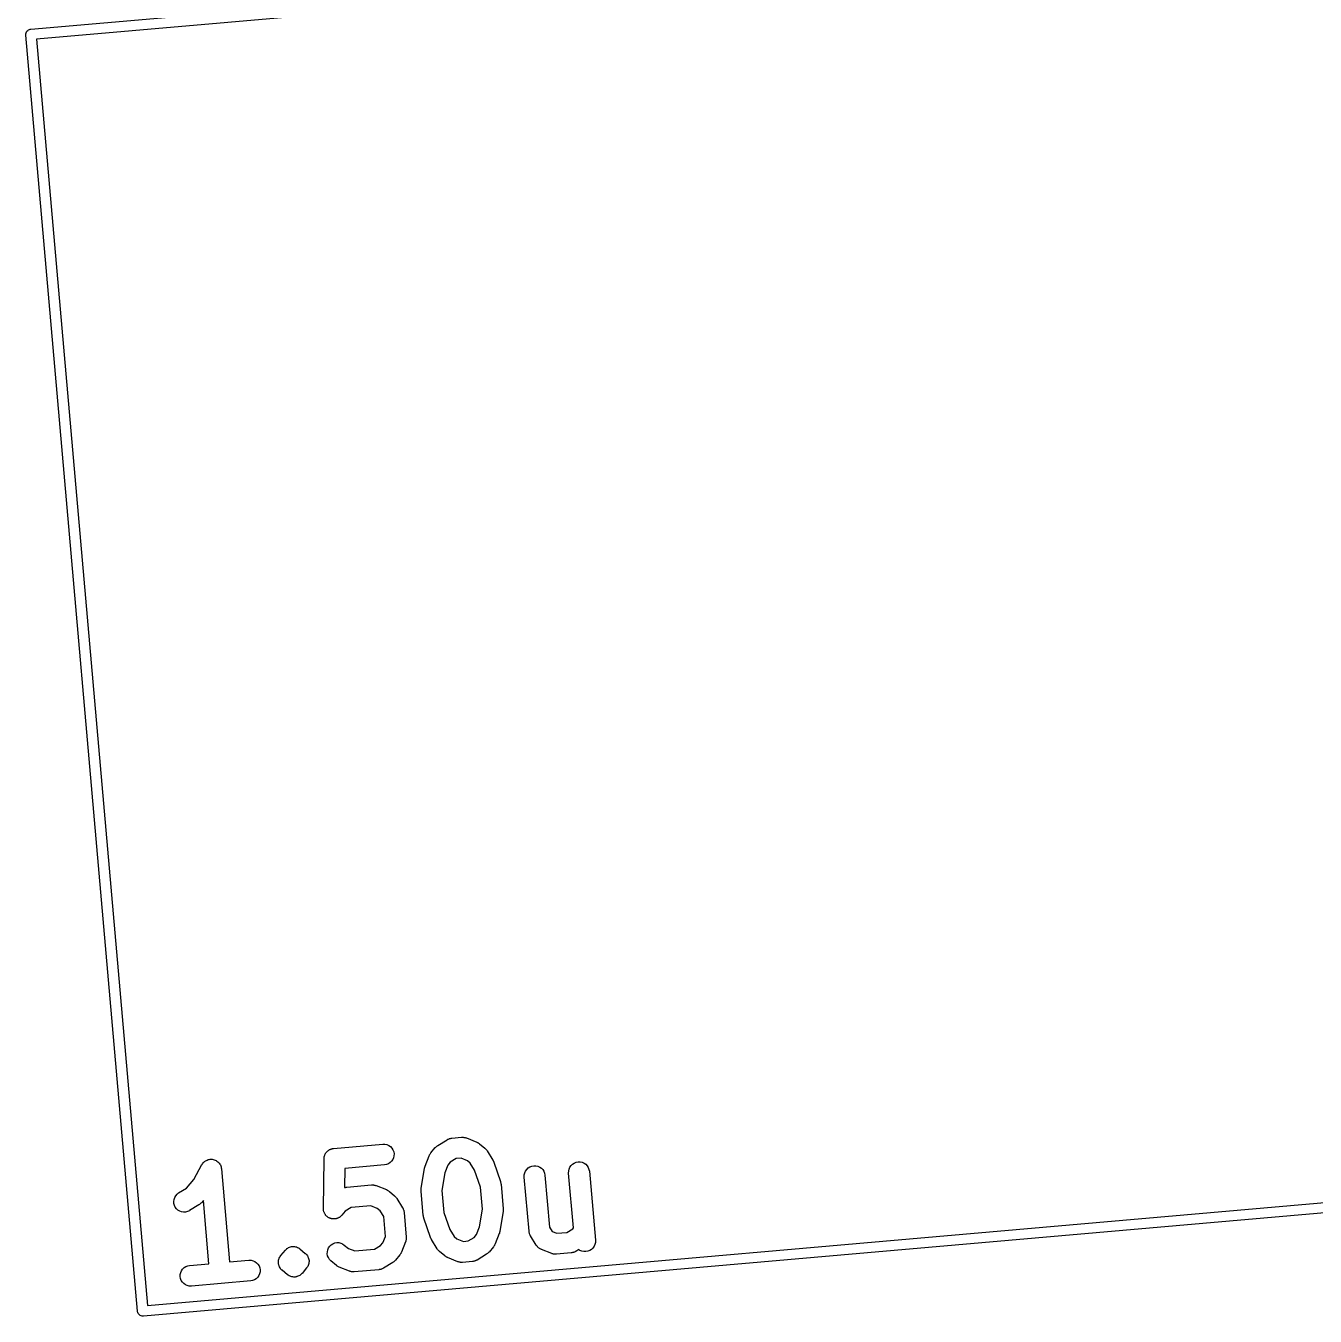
# Model space of a CAD drawing. Extents: x 72 to 342, y -189 to -99.
# Drawn here: x 304.32 to 323.23, y -180.76 to -161.84 of the extents above; entities that cross this region are included whole.
import ezdxf

# ---------------------------------------------------------------- set-up
doc = ezdxf.new("R2010")
doc.units = 0
doc.header["$MEASUREMENT"] = 0
doc.layers.add('BLACK', color=7, linetype='CONTINUOUS')

msp = doc.modelspace()

# ---------------------------------------------------------------- linework, layer by layer
at = {"layer": 'BLACK', "linetype": 'CONTINUOUS'}
for p, q in [((304.395, -161.888), (332.601, -159.42)), ((332.542, -159.578), (304.481, -162.033)), ((304.322, -161.956), (304.325, -161.941)), ((304.322, -161.971), (304.322, -161.956)), ((304.322, -161.974), (304.322, -161.971)), ((305.96, -180.691), (304.322, -161.974)), ((304.325, -161.941), (304.331, -161.927)), ((304.331, -161.927), (304.339, -161.915)), ((304.339, -161.915), (304.35, -161.904)), ((304.35, -161.904), (304.363, -161.896)), ((304.363, -161.896), (304.377, -161.89)), ((304.377, -161.89), (304.388, -161.888)), ((304.388, -161.888), (304.388, -161.888)), ((304.388, -161.888), (304.391, -161.888)), ((304.391, -161.888), (304.395, -161.888)), ((304.481, -162.033), (306.105, -180.606)), ((334.252, -178.296), (306.047, -180.764)), ((306.105, -180.606), (334.167, -178.151)), ((308.833, -178.306), (309.556, -178.242)), ((309.556, -178.242), (309.558, -178.242)), ((309.558, -178.242), (309.588, -178.243)), ((309.588, -178.243), (309.617, -178.249)), ((309.617, -178.249), (309.644, -178.261)), ((309.644, -178.261), (309.668, -178.278)), ((309.668, -178.278), (309.689, -178.3)), ((310.26, -178.371), (310.326, -178.293)), ((310.326, -178.293), (310.328, -178.291)), ((310.328, -178.291), (310.334, -178.285)), ((310.334, -178.285), (310.339, -178.279)), ((310.339, -178.279), (310.344, -178.275)), ((310.344, -178.275), (310.349, -178.27)), ((310.349, -178.27), (310.356, -178.266)), ((310.356, -178.266), (310.363, -178.261)), ((310.363, -178.261), (310.501, -178.176)), ((310.501, -178.176), (310.503, -178.175)), ((310.503, -178.175), (310.507, -178.173)), ((310.507, -178.173), (310.511, -178.17)), ((310.511, -178.17), (310.521, -178.166)), ((310.521, -178.166), (310.53, -178.162)), ((310.53, -178.162), (310.534, -178.161)), ((310.534, -178.161), (310.539, -178.159)), ((310.539, -178.159), (310.549, -178.157)), ((310.549, -178.157), (310.559, -178.155)), ((310.559, -178.155), (310.563, -178.155)), ((310.563, -178.155), (310.568, -178.154)), ((310.568, -178.154), (310.712, -178.141)), ((310.712, -178.141), (310.715, -178.141)), ((310.715, -178.141), (310.719, -178.141)), ((310.719, -178.141), (310.724, -178.141)), ((310.724, -178.141), (310.734, -178.141)), ((310.734, -178.141), (310.744, -178.142)), ((310.744, -178.142), (310.749, -178.143)), ((310.749, -178.143), (310.753, -178.143)), ((310.753, -178.143), (310.763, -178.146)), ((310.763, -178.146), (310.773, -178.148)), ((310.773, -178.148), (310.777, -178.15)), ((310.777, -178.15), (310.782, -178.151)), ((310.782, -178.151), (310.933, -178.211)), ((310.933, -178.211), (310.935, -178.212)), ((310.935, -178.212), (310.942, -178.216)), ((310.942, -178.216), (310.95, -178.219)), ((310.95, -178.219), (310.955, -178.223)), ((310.955, -178.223), (310.961, -178.226)), ((310.961, -178.226), (310.968, -178.231)), ((310.968, -178.231), (310.975, -178.236)), ((310.975, -178.236), (311.053, -178.302)), ((306.957, -178.488), (306.969, -178.48)), ((306.969, -178.48), (306.97, -178.48)), ((306.97, -178.48), (306.983, -178.474)), ((306.97, -178.48), (306.97, -178.48)), ((306.983, -178.474), (306.997, -178.469)), ((306.997, -178.469), (307.012, -178.466)), ((306.997, -178.469), (306.997, -178.469)), ((306.997, -178.469), (306.997, -178.469)), ((307.012, -178.466), (307.026, -178.464)), ((307.026, -178.464), (307.027, -178.464)), ((307.027, -178.464), (307.027, -178.464)), ((307.027, -178.464), (307.041, -178.464)), ((307.041, -178.464), (307.056, -178.464)), ((307.056, -178.464), (307.056, -178.464)), ((307.056, -178.464), (307.056, -178.464)), ((307.056, -178.464), (307.071, -178.467)), ((307.071, -178.467), (307.085, -178.47)), ((307.085, -178.47), (307.085, -178.47)), ((307.085, -178.47), (307.085, -178.47)), ((307.085, -178.47), (307.099, -178.476)), ((307.099, -178.476), (307.113, -178.482)), ((307.113, -178.482), (307.113, -178.482)), ((307.113, -178.482), (307.113, -178.482)), ((307.113, -178.482), (307.125, -178.49)), ((308.685, -179.185), (308.694, -178.456)), ((308.694, -178.453), (308.695, -178.447)), ((308.694, -178.456), (308.694, -178.453)), ((308.695, -178.44), (308.696, -178.432)), ((308.695, -178.447), (308.695, -178.44)), ((308.696, -178.432), (308.697, -178.424)), ((308.697, -178.424), (308.7, -178.417)), ((308.7, -178.417), (308.701, -178.411)), ((308.701, -178.411), (308.704, -178.403)), ((308.704, -178.403), (308.707, -178.396)), ((308.707, -178.396), (308.71, -178.39)), ((308.71, -178.39), (308.713, -178.384)), ((308.713, -178.384), (308.717, -178.377)), ((308.717, -178.377), (308.721, -178.37)), ((308.721, -178.37), (308.726, -178.365)), ((308.726, -178.365), (308.73, -178.359)), ((308.73, -178.359), (308.735, -178.353)), ((308.735, -178.353), (308.741, -178.347)), ((308.741, -178.347), (308.746, -178.343)), ((308.746, -178.343), (308.751, -178.338)), ((308.751, -178.338), (308.758, -178.334)), ((308.758, -178.334), (308.764, -178.329)), ((308.764, -178.329), (308.77, -178.326)), ((308.77, -178.326), (308.776, -178.322)), ((308.776, -178.322), (308.783, -178.319)), ((308.783, -178.319), (308.791, -178.315)), ((308.791, -178.315), (308.797, -178.314)), ((308.797, -178.314), (308.804, -178.311)), ((308.804, -178.311), (308.812, -178.31)), ((308.812, -178.31), (308.819, -178.307)), ((308.819, -178.307), (308.826, -178.307)), ((308.826, -178.307), (308.833, -178.306)), ((309.702, -178.468), (309.685, -178.493)), ((309.689, -178.3), (309.705, -178.325)), ((309.714, -178.441), (309.702, -178.468)), ((309.705, -178.325), (309.716, -178.353)), ((309.72, -178.412), (309.714, -178.441)), ((309.716, -178.353), (309.721, -178.382)), ((309.721, -178.382), (309.72, -178.412)), ((310.176, -178.564), (310.235, -178.413)), ((310.235, -178.413), (310.236, -178.411)), ((310.236, -178.411), (310.24, -178.404)), ((310.24, -178.404), (310.243, -178.396)), ((310.243, -178.396), (310.247, -178.391)), ((310.247, -178.391), (310.25, -178.385)), ((310.25, -178.385), (310.255, -178.378)), ((310.255, -178.378), (310.26, -178.371)), ((310.63, -178.454), (310.544, -178.507)), ((310.703, -178.448), (310.63, -178.454)), ((310.798, -178.485), (310.703, -178.448)), ((310.838, -178.519), (310.798, -178.485)), ((311.053, -178.302), (311.055, -178.303)), ((311.055, -178.303), (311.061, -178.309)), ((311.061, -178.309), (311.067, -178.315)), ((311.067, -178.315), (311.071, -178.32)), ((311.071, -178.32), (311.075, -178.325)), ((311.075, -178.325), (311.08, -178.332)), ((311.08, -178.332), (311.085, -178.339)), ((311.085, -178.339), (311.17, -178.477)), ((311.17, -178.477), (311.171, -178.479)), ((311.171, -178.479), (311.171, -178.48)), ((311.171, -178.48), (311.172, -178.48)), ((311.172, -178.48), (311.178, -178.493)), ((306.787, -178.759), (306.905, -178.542)), ((306.905, -178.542), (306.906, -178.541)), ((306.906, -178.541), (306.914, -178.529)), ((306.906, -178.541), (306.906, -178.541)), ((306.906, -178.541), (306.906, -178.541)), ((306.906, -178.541), (306.906, -178.541)), ((306.914, -178.529), (306.923, -178.516)), ((306.923, -178.516), (306.934, -178.506)), ((306.923, -178.516), (306.923, -178.516)), ((306.923, -178.516), (306.923, -178.516)), ((306.934, -178.506), (306.944, -178.496)), ((306.944, -178.496), (306.945, -178.496)), ((306.945, -178.496), (306.957, -178.488)), ((306.945, -178.496), (306.945, -178.496)), ((307.125, -178.49), (307.137, -178.499)), ((307.137, -178.499), (307.137, -178.499)), ((307.137, -178.499), (307.137, -178.499)), ((307.137, -178.499), (307.147, -178.51)), ((307.147, -178.51), (307.158, -178.52)), ((307.158, -178.52), (307.158, -178.521)), ((307.158, -178.521), (307.158, -178.521)), ((307.158, -178.521), (307.166, -178.533)), ((307.166, -178.533), (307.174, -178.545)), ((307.174, -178.545), (307.174, -178.546)), ((307.174, -178.546), (307.174, -178.546)), ((307.174, -178.546), (307.179, -178.559)), ((307.179, -178.559), (307.185, -178.573)), ((307.185, -178.573), (307.185, -178.573)), ((307.185, -178.573), (307.185, -178.573)), ((307.185, -178.573), (307.188, -178.588)), ((307.188, -178.588), (307.19, -178.602)), ((307.19, -178.602), (307.31, -179.969)), ((308.997, -178.597), (308.993, -178.879)), ((309.582, -178.546), (308.997, -178.597)), ((309.612, -178.54), (309.582, -178.546)), ((309.639, -178.529), (309.612, -178.54)), ((309.664, -178.513), (309.639, -178.529)), ((309.685, -178.493), (309.664, -178.513)), ((310.12, -178.892), (310.167, -178.596)), ((310.167, -178.593), (310.171, -178.579)), ((310.167, -178.594), (310.167, -178.593)), ((310.167, -178.593), (310.167, -178.593)), ((310.167, -178.596), (310.167, -178.594)), ((310.171, -178.579), (310.175, -178.565)), ((310.175, -178.565), (310.176, -178.564)), ((310.175, -178.565), (310.175, -178.565)), ((310.465, -178.661), (310.424, -178.921)), ((310.51, -178.548), (310.465, -178.661)), ((310.544, -178.507), (310.51, -178.548)), ((310.902, -178.622), (310.838, -178.519)), ((310.988, -178.872), (310.902, -178.622)), ((311.178, -178.493), (311.184, -178.506)), ((311.184, -178.506), (311.184, -178.506)), ((311.184, -178.506), (311.184, -178.507)), ((311.184, -178.507), (311.282, -178.79)), ((311.631, -178.692), (311.637, -178.663)), ((311.637, -178.663), (311.649, -178.636)), ((311.649, -178.636), (311.666, -178.611)), ((311.666, -178.611), (311.688, -178.591)), ((311.688, -178.591), (311.713, -178.575)), ((311.713, -178.575), (311.741, -178.564)), ((311.741, -178.564), (311.77, -178.559)), ((311.77, -178.559), (311.8, -178.559)), ((311.8, -178.559), (311.829, -178.565)), ((311.829, -178.565), (311.856, -178.577)), ((311.856, -178.577), (311.881, -178.594)), ((311.881, -178.594), (311.901, -178.615)), ((311.901, -178.615), (311.917, -178.64)), ((311.917, -178.64), (311.928, -178.668)), ((311.928, -178.668), (311.934, -178.697)), ((312.281, -178.665), (312.282, -178.635)), ((312.281, -178.667), (312.281, -178.665)), ((312.351, -179.471), (312.281, -178.667)), ((312.282, -178.635), (312.288, -178.606)), ((312.288, -178.606), (312.3, -178.579)), ((312.3, -178.579), (312.317, -178.554)), ((312.317, -178.554), (312.339, -178.534)), ((312.339, -178.534), (312.364, -178.518)), ((312.364, -178.518), (312.391, -178.507)), ((312.391, -178.507), (312.421, -178.502)), ((312.421, -178.502), (312.45, -178.502)), ((312.45, -178.502), (312.479, -178.508)), ((312.479, -178.508), (312.507, -178.52)), ((312.507, -178.52), (312.531, -178.537)), ((312.531, -178.537), (312.552, -178.558)), ((312.552, -178.558), (312.568, -178.583)), ((312.568, -178.583), (312.579, -178.611)), ((312.579, -178.611), (312.585, -178.64)), ((312.585, -178.64), (312.673, -179.652)), ((306.68, -178.885), (306.787, -178.759)), ((309.028, -178.871), (309.389, -178.84)), ((309.389, -178.84), (309.392, -178.839)), ((309.392, -178.839), (309.396, -178.84)), ((309.396, -178.84), (309.4, -178.839)), ((309.4, -178.839), (309.411, -178.84)), ((309.411, -178.84), (309.421, -178.84)), ((309.421, -178.84), (309.426, -178.841)), ((309.426, -178.841), (309.43, -178.842)), ((309.43, -178.842), (309.44, -178.844)), ((309.44, -178.844), (309.45, -178.847)), ((309.45, -178.847), (309.454, -178.849)), ((309.454, -178.849), (309.459, -178.85)), ((309.459, -178.85), (309.61, -178.909)), ((311.282, -178.79), (311.283, -178.792)), ((311.283, -178.792), (311.283, -178.795)), ((311.283, -178.795), (311.284, -178.797)), ((311.284, -178.797), (311.286, -178.809)), ((311.286, -178.809), (311.289, -178.821)), ((311.289, -178.821), (311.289, -178.824)), ((311.289, -178.824), (311.29, -178.826)), ((311.29, -178.826), (311.321, -179.188)), ((311.63, -178.722), (311.631, -178.692)), ((311.63, -178.724), (311.63, -178.722)), ((311.7, -179.519), (311.63, -178.724)), ((311.934, -178.697), (312, -179.457)), ((306.491, -179.081), (306.495, -179.051)), ((306.495, -179.051), (306.505, -179.023)), ((306.505, -179.023), (306.52, -178.998)), ((306.52, -178.998), (306.539, -178.975)), ((306.539, -178.975), (306.563, -178.957)), ((306.563, -178.957), (306.68, -178.885)), ((308.993, -178.879), (308.995, -178.878)), ((308.995, -178.878), (308.999, -178.877)), ((308.999, -178.877), (309.009, -178.875)), ((309.009, -178.875), (309.019, -178.872)), ((309.019, -178.872), (309.024, -178.872)), ((309.024, -178.872), (309.028, -178.871)), ((309.61, -178.909), (309.612, -178.91)), ((309.612, -178.91), (309.619, -178.914)), ((309.619, -178.914), (309.627, -178.918)), ((309.627, -178.918), (309.632, -178.921)), ((309.632, -178.921), (309.638, -178.924)), ((309.638, -178.924), (309.645, -178.93)), ((309.645, -178.93), (309.652, -178.934)), ((309.652, -178.934), (309.73, -179)), ((309.73, -179), (309.732, -179.002)), ((309.732, -179.002), (309.738, -179.008)), ((309.738, -179.008), (309.744, -179.014)), ((309.744, -179.014), (309.748, -179.019)), ((309.748, -179.019), (309.752, -179.023)), ((309.752, -179.023), (309.757, -179.031)), ((309.757, -179.031), (309.762, -179.037)), ((309.762, -179.037), (309.847, -179.176)), ((310.118, -178.921), (310.119, -178.909)), ((310.118, -178.924), (310.118, -178.921)), ((310.118, -178.927), (310.118, -178.924)), ((310.118, -178.929), (310.118, -178.927)), ((310.15, -179.29), (310.118, -178.929)), ((310.119, -178.897), (310.12, -178.894)), ((310.119, -178.909), (310.119, -178.897)), ((310.12, -178.894), (310.12, -178.892)), ((310.424, -178.921), (310.452, -179.245)), ((311.016, -179.196), (310.988, -178.872)), ((306.492, -179.11), (306.491, -179.081)), ((306.5, -179.139), (306.492, -179.11)), ((306.512, -179.166), (306.5, -179.139)), ((306.53, -179.19), (306.512, -179.166)), ((306.552, -179.21), (306.53, -179.19)), ((306.578, -179.225), (306.552, -179.21)), ((306.606, -179.235), (306.578, -179.225)), ((306.635, -179.239), (306.606, -179.235)), ((306.665, -179.238), (306.635, -179.239)), ((306.694, -179.231), (306.665, -179.238)), ((306.721, -179.218), (306.694, -179.231)), ((306.723, -179.217), (306.721, -179.218)), ((306.861, -179.132), (306.723, -179.217)), ((306.868, -179.127), (306.861, -179.132)), ((306.875, -179.122), (306.868, -179.127)), ((306.88, -179.118), (306.875, -179.122)), ((306.885, -179.114), (306.88, -179.118)), ((306.89, -179.108), (306.885, -179.114)), ((306.896, -179.102), (306.89, -179.108)), ((306.898, -179.1), (306.896, -179.102)), ((306.925, -179.068), (306.898, -179.1)), ((307.006, -179.995), (306.925, -179.068)), ((308.685, -179.192), (308.685, -179.185)), ((308.685, -179.199), (308.685, -179.192)), ((308.687, -179.207), (308.685, -179.199)), ((308.687, -179.214), (308.687, -179.207)), ((308.689, -179.221), (308.687, -179.214)), ((308.691, -179.229), (308.689, -179.221)), ((308.693, -179.236), (308.691, -179.229)), ((308.695, -179.243), (308.693, -179.236)), ((308.699, -179.25), (308.695, -179.243)), ((309.004, -179.225), (308.954, -179.285)), ((309.09, -179.172), (309.004, -179.225)), ((309.38, -179.146), (309.09, -179.172)), ((309.475, -179.184), (309.38, -179.146)), ((309.515, -179.218), (309.475, -179.184)), ((309.569, -179.304), (309.515, -179.218)), ((309.847, -179.176), (309.848, -179.177)), ((309.848, -179.177), (309.85, -179.181)), ((309.85, -179.181), (309.853, -179.185)), ((309.853, -179.185), (309.856, -179.195)), ((309.856, -179.195), (309.861, -179.204)), ((309.861, -179.204), (309.862, -179.209)), ((309.862, -179.209), (309.864, -179.213)), ((309.864, -179.213), (309.865, -179.223)), ((309.865, -179.223), (309.868, -179.233)), ((309.868, -179.233), (309.868, -179.238)), ((309.868, -179.238), (309.869, -179.242)), ((309.869, -179.242), (309.901, -179.604)), ((310.975, -179.456), (311.016, -179.196)), ((311.32, -179.225), (311.273, -179.521)), ((311.321, -179.22), (311.32, -179.222)), ((311.32, -179.222), (311.32, -179.225)), ((311.321, -179.188), (311.321, -179.19)), ((311.321, -179.19), (311.321, -179.193)), ((311.321, -179.193), (311.322, -179.195)), ((311.322, -179.195), (311.321, -179.208)), ((311.321, -179.208), (311.321, -179.22)), ((308.701, -179.256), (308.699, -179.25)), ((308.706, -179.263), (308.701, -179.256)), ((308.709, -179.269), (308.706, -179.263)), ((308.714, -179.275), (308.709, -179.269)), ((308.718, -179.281), (308.714, -179.275)), ((308.723, -179.287), (308.718, -179.281)), ((308.728, -179.293), (308.723, -179.287)), ((308.733, -179.297), (308.728, -179.293)), ((308.738, -179.303), (308.733, -179.297)), ((308.744, -179.307), (308.738, -179.303)), ((308.75, -179.312), (308.744, -179.307)), ((308.757, -179.316), (308.75, -179.312)), ((308.763, -179.32), (308.757, -179.316)), ((308.77, -179.323), (308.763, -179.32)), ((308.776, -179.326), (308.77, -179.323)), ((308.783, -179.329), (308.776, -179.326)), ((308.79, -179.332), (308.783, -179.329)), ((308.797, -179.333), (308.79, -179.332)), ((308.805, -179.336), (308.797, -179.333)), ((308.812, -179.336), (308.805, -179.336)), ((308.819, -179.338), (308.812, -179.336)), ((308.827, -179.338), (308.819, -179.338)), ((308.834, -179.339), (308.827, -179.338)), ((308.841, -179.338), (308.834, -179.339)), ((308.849, -179.339), (308.841, -179.338)), ((308.856, -179.337), (308.849, -179.339)), ((308.864, -179.337), (308.856, -179.337)), ((308.871, -179.335), (308.864, -179.337)), ((308.878, -179.333), (308.871, -179.335)), ((308.885, -179.331), (308.878, -179.333)), ((308.892, -179.329), (308.885, -179.331)), ((308.899, -179.325), (308.892, -179.329)), ((308.906, -179.323), (308.899, -179.325)), ((308.912, -179.319), (308.906, -179.323)), ((308.919, -179.315), (308.912, -179.319)), ((308.925, -179.311), (308.919, -179.315)), ((308.931, -179.307), (308.925, -179.311)), ((308.936, -179.302), (308.931, -179.307)), ((308.942, -179.297), (308.936, -179.302)), ((308.947, -179.291), (308.942, -179.297)), ((308.952, -179.286), (308.947, -179.291)), ((308.954, -179.285), (308.952, -179.286)), ((309.594, -179.594), (309.569, -179.304)), ((310.151, -179.293), (310.15, -179.29)), ((310.151, -179.296), (310.151, -179.293)), ((310.153, -179.308), (310.151, -179.296)), ((310.156, -179.32), (310.153, -179.308)), ((310.157, -179.322), (310.156, -179.32)), ((310.157, -179.325), (310.157, -179.322)), ((310.158, -179.327), (310.157, -179.325)), ((310.255, -179.61), (310.158, -179.327)), ((310.452, -179.245), (310.538, -179.494)), ((309.557, -179.689), (309.594, -179.594)), ((309.901, -179.615), (309.9, -179.625)), ((309.901, -179.604), (309.901, -179.606)), ((309.901, -179.606), (309.901, -179.61)), ((309.901, -179.61), (309.901, -179.615)), ((310.256, -179.61), (310.255, -179.61)), ((310.256, -179.611), (310.256, -179.61)), ((310.262, -179.624), (310.256, -179.611)), ((310.538, -179.494), (310.601, -179.597)), ((310.601, -179.597), (310.642, -179.632)), ((310.809, -179.662), (310.896, -179.609)), ((310.896, -179.609), (310.93, -179.569)), ((310.93, -179.569), (310.975, -179.456)), ((311.264, -179.553), (311.205, -179.704)), ((311.265, -179.551), (311.264, -179.552)), ((311.264, -179.552), (311.264, -179.553)), ((311.268, -179.538), (311.265, -179.551)), ((311.272, -179.524), (311.268, -179.538)), ((311.273, -179.523), (311.272, -179.523)), ((311.272, -179.523), (311.272, -179.524)), ((311.273, -179.521), (311.273, -179.523)), ((311.701, -179.523), (311.7, -179.519)), ((311.701, -179.528), (311.701, -179.523)), ((311.703, -179.538), (311.701, -179.528)), ((311.705, -179.548), (311.703, -179.538)), ((311.707, -179.552), (311.705, -179.548)), ((311.708, -179.557), (311.707, -179.552)), ((311.713, -179.566), (311.708, -179.557)), ((311.716, -179.576), (311.713, -179.566)), ((311.719, -179.58), (311.716, -179.576)), ((311.721, -179.584), (311.719, -179.58)), ((311.722, -179.585), (311.721, -179.584)), ((311.807, -179.724), (311.722, -179.585)), ((312, -179.457), (312.04, -179.521)), ((312.04, -179.521), (312.11, -179.549)), ((312.11, -179.549), (312.255, -179.536)), ((312.255, -179.536), (312.342, -179.483)), ((312.342, -179.483), (312.351, -179.471)), ((308.061, -179.875), (308.127, -179.796)), ((308.127, -179.796), (308.127, -179.795)), ((308.127, -179.795), (308.127, -179.795)), ((308.127, -179.795), (308.128, -179.795)), ((308.127, -179.796), (308.127, -179.796)), ((308.128, -179.795), (308.138, -179.785)), ((308.128, -179.795), (308.128, -179.795)), ((308.128, -179.795), (308.128, -179.795)), ((308.128, -179.795), (308.128, -179.795)), ((308.138, -179.785), (308.149, -179.775)), ((308.149, -179.774), (308.162, -179.766)), ((308.149, -179.775), (308.149, -179.774)), ((308.149, -179.774), (308.149, -179.774)), ((308.149, -179.774), (308.149, -179.774)), ((308.149, -179.775), (308.149, -179.775)), ((308.162, -179.766), (308.174, -179.759)), ((308.174, -179.759), (308.174, -179.758)), ((308.174, -179.758), (308.174, -179.758)), ((308.174, -179.758), (308.175, -179.758)), ((308.174, -179.759), (308.174, -179.759)), ((308.175, -179.758), (308.188, -179.753)), ((308.188, -179.753), (308.201, -179.748)), ((308.201, -179.748), (308.202, -179.748)), ((308.202, -179.747), (308.216, -179.745)), ((308.202, -179.748), (308.202, -179.747)), ((308.202, -179.748), (308.202, -179.748)), ((308.202, -179.748), (308.202, -179.748)), ((308.216, -179.745), (308.231, -179.742)), ((308.231, -179.742), (308.231, -179.742)), ((308.231, -179.742), (308.231, -179.742)), ((308.231, -179.742), (308.231, -179.742)), ((308.231, -179.742), (308.232, -179.742)), ((308.232, -179.742), (308.246, -179.743)), ((308.246, -179.743), (308.26, -179.743)), ((308.26, -179.743), (308.261, -179.743)), ((308.261, -179.743), (308.261, -179.743)), ((308.261, -179.743), (308.261, -179.743)), ((308.261, -179.743), (308.261, -179.743)), ((308.261, -179.743), (308.275, -179.746)), ((308.275, -179.746), (308.289, -179.749)), ((308.289, -179.749), (308.29, -179.749)), ((308.29, -179.749), (308.29, -179.749)), ((308.29, -179.749), (308.29, -179.749)), ((308.29, -179.749), (308.29, -179.749)), ((308.29, -179.749), (308.303, -179.755)), ((308.303, -179.755), (308.317, -179.761)), ((308.317, -179.761), (308.317, -179.761)), ((308.317, -179.761), (308.317, -179.761)), ((308.317, -179.761), (308.317, -179.761)), ((308.317, -179.761), (308.318, -179.761)), ((308.318, -179.761), (308.329, -179.769)), ((308.329, -179.769), (308.341, -179.778)), ((308.341, -179.778), (308.42, -179.843)), ((308.743, -179.819), (308.749, -179.79)), ((308.749, -179.79), (308.761, -179.763)), ((308.761, -179.763), (308.778, -179.739)), ((308.778, -179.739), (308.799, -179.718)), ((308.799, -179.718), (308.824, -179.702)), ((308.824, -179.702), (308.852, -179.691)), ((308.852, -179.691), (308.881, -179.685)), ((308.881, -179.685), (308.911, -179.686)), ((308.911, -179.686), (308.94, -179.692)), ((308.94, -179.692), (308.967, -179.704)), ((308.967, -179.704), (308.992, -179.721)), ((308.992, -179.721), (309.052, -179.771)), ((309.052, -179.771), (309.146, -179.808)), ((309.146, -179.808), (309.436, -179.783)), ((309.436, -179.783), (309.522, -179.729)), ((309.522, -179.729), (309.557, -179.689)), ((309.891, -179.673), (309.831, -179.824)), ((309.892, -179.669), (309.891, -179.673)), ((309.894, -179.664), (309.892, -179.669)), ((309.896, -179.654), (309.894, -179.664)), ((309.899, -179.644), (309.896, -179.654)), ((309.9, -179.635), (309.899, -179.64)), ((309.899, -179.64), (309.899, -179.644)), ((309.9, -179.625), (309.9, -179.635)), ((310.268, -179.637), (310.262, -179.624)), ((310.269, -179.638), (310.268, -179.637)), ((310.268, -179.637), (310.268, -179.637)), ((310.27, -179.64), (310.269, -179.638)), ((310.355, -179.778), (310.27, -179.64)), ((310.36, -179.785), (310.355, -179.778)), ((310.364, -179.792), (310.36, -179.785)), ((310.369, -179.797), (310.364, -179.792)), ((310.373, -179.802), (310.369, -179.797)), ((310.379, -179.807), (310.373, -179.802)), ((310.385, -179.814), (310.379, -179.807)), ((310.642, -179.632), (310.737, -179.669)), ((310.737, -179.669), (310.809, -179.662)), ((311.18, -179.746), (311.114, -179.824)), ((311.184, -179.738), (311.18, -179.746)), ((311.19, -179.732), (311.184, -179.738)), ((311.193, -179.726), (311.19, -179.732)), ((311.196, -179.721), (311.193, -179.726)), ((311.2, -179.713), (311.196, -179.721)), ((311.204, -179.706), (311.2, -179.713)), ((311.205, -179.704), (311.204, -179.706)), ((311.809, -179.726), (311.807, -179.724)), ((311.81, -179.729), (311.809, -179.726)), ((311.818, -179.738), (311.81, -179.729)), ((311.825, -179.747), (311.818, -179.738)), ((311.827, -179.75), (311.825, -179.747)), ((311.829, -179.752), (311.827, -179.75)), ((311.838, -179.76), (311.829, -179.752)), ((311.847, -179.767), (311.838, -179.76)), ((311.85, -179.769), (311.847, -179.767)), ((311.852, -179.771), (311.85, -179.769)), ((311.863, -179.776), (311.852, -179.771)), ((311.873, -179.782), (311.863, -179.776)), ((311.876, -179.783), (311.873, -179.782)), ((311.879, -179.785), (311.876, -179.783)), ((311.881, -179.786), (311.879, -179.785)), ((312.032, -179.845), (311.881, -179.786)), ((312.43, -179.787), (312.384, -179.815)), ((312.447, -179.799), (312.43, -179.787)), ((312.475, -179.811), (312.447, -179.799)), ((312.504, -179.817), (312.475, -179.811)), ((312.591, -179.801), (312.563, -179.812)), ((312.616, -179.785), (312.591, -179.801)), ((312.637, -179.765), (312.616, -179.785)), ((312.654, -179.74), (312.637, -179.765)), ((312.666, -179.713), (312.654, -179.74)), ((312.673, -179.684), (312.666, -179.713)), ((312.673, -179.652), (312.673, -179.655)), ((312.673, -179.655), (312.673, -179.684)), ((306.724, -180.02), (307.006, -179.995)), ((307.31, -179.969), (307.592, -179.944)), ((307.592, -179.944), (307.594, -179.944)), ((307.594, -179.944), (307.624, -179.945)), ((307.624, -179.945), (307.653, -179.951)), ((307.653, -179.951), (307.68, -179.963)), ((307.68, -179.963), (307.704, -179.98)), ((307.704, -179.98), (307.725, -180.002)), ((308.025, -179.985), (308.026, -179.97)), ((308.025, -179.986), (308.025, -179.985)), ((308.025, -179.985), (308.025, -179.985)), ((308.028, -180), (308.025, -179.986)), ((308.026, -179.955), (308.029, -179.941)), ((308.026, -179.956), (308.026, -179.955)), ((308.026, -179.955), (308.026, -179.955)), ((308.026, -179.97), (308.026, -179.956)), ((308.031, -180.014), (308.028, -180)), ((308.029, -179.941), (308.032, -179.927)), ((308.032, -179.926), (308.038, -179.913)), ((308.032, -179.927), (308.032, -179.926)), ((308.032, -179.926), (308.032, -179.926)), ((308.038, -179.913), (308.044, -179.899)), ((308.044, -179.899), (308.052, -179.887)), ((308.044, -179.899), (308.044, -179.899)), ((308.044, -179.899), (308.044, -179.899)), ((308.052, -179.887), (308.061, -179.875)), ((308.42, -179.843), (308.421, -179.844)), ((308.421, -179.844), (308.421, -179.844)), ((308.421, -179.844), (308.421, -179.844)), ((308.421, -179.844), (308.421, -179.845)), ((308.421, -179.845), (308.431, -179.855)), ((308.431, -179.855), (308.441, -179.866)), ((308.441, -179.866), (308.442, -179.866)), ((308.442, -179.866), (308.442, -179.866)), ((308.442, -179.866), (308.45, -179.879)), ((308.45, -179.879), (308.457, -179.891)), ((308.457, -179.891), (308.458, -179.891)), ((308.458, -179.891), (308.458, -179.892)), ((308.458, -179.892), (308.463, -179.905)), ((308.463, -179.905), (308.468, -179.918)), ((308.47, -179.992), (308.467, -180.006)), ((308.468, -179.918), (308.468, -179.919)), ((308.468, -179.919), (308.469, -179.919)), ((308.469, -179.919), (308.471, -179.933)), ((308.473, -179.978), (308.47, -179.992)), ((308.471, -179.933), (308.474, -179.947)), ((308.474, -179.963), (308.473, -179.977)), ((308.473, -179.977), (308.473, -179.978)), ((308.473, -179.978), (308.473, -179.978)), ((308.474, -179.947), (308.474, -179.948)), ((308.474, -179.948), (308.474, -179.949)), ((308.474, -179.949), (308.474, -179.963)), ((308.742, -179.849), (308.743, -179.819)), ((308.747, -179.878), (308.742, -179.849)), ((308.758, -179.906), (308.747, -179.878)), ((308.774, -179.931), (308.758, -179.906)), ((308.794, -179.953), (308.774, -179.931)), ((308.796, -179.954), (308.794, -179.953)), ((308.875, -180.02), (308.796, -179.954)), ((309.703, -179.976), (309.565, -180.061)), ((309.71, -179.971), (309.703, -179.976)), ((309.717, -179.966), (309.71, -179.971)), ((309.722, -179.962), (309.717, -179.966)), ((309.727, -179.958), (309.722, -179.962)), ((309.732, -179.952), (309.727, -179.958)), ((309.739, -179.946), (309.732, -179.952)), ((309.74, -179.944), (309.739, -179.946)), ((309.806, -179.866), (309.74, -179.944)), ((309.811, -179.859), (309.806, -179.866)), ((309.816, -179.852), (309.811, -179.859)), ((309.819, -179.846), (309.816, -179.852)), ((309.823, -179.841), (309.819, -179.846)), ((309.826, -179.833), (309.823, -179.841)), ((309.83, -179.826), (309.826, -179.833)), ((309.831, -179.824), (309.83, -179.826)), ((310.386, -179.815), (310.385, -179.814)), ((310.465, -179.881), (310.386, -179.815)), ((310.472, -179.886), (310.465, -179.881)), ((310.479, -179.891), (310.472, -179.886)), ((310.484, -179.894), (310.479, -179.891)), ((310.49, -179.898), (310.484, -179.894)), ((310.498, -179.901), (310.49, -179.898)), ((310.505, -179.905), (310.498, -179.901)), ((310.507, -179.906), (310.505, -179.905)), ((310.658, -179.966), (310.507, -179.906)), ((310.662, -179.967), (310.658, -179.966)), ((310.666, -179.969), (310.662, -179.967)), ((310.677, -179.971), (310.666, -179.969)), ((310.687, -179.974), (310.677, -179.971)), ((310.691, -179.974), (310.687, -179.974)), ((310.695, -179.975), (310.691, -179.974)), ((310.706, -179.975), (310.695, -179.975)), ((310.716, -179.976), (310.706, -179.975)), ((310.721, -179.976), (310.716, -179.976)), ((310.725, -179.976), (310.721, -179.976)), ((310.727, -179.976), (310.725, -179.976)), ((310.872, -179.963), (310.727, -179.976)), ((310.876, -179.962), (310.872, -179.963)), ((310.881, -179.962), (310.876, -179.962)), ((310.891, -179.959), (310.881, -179.962)), ((310.901, -179.957), (310.891, -179.959)), ((310.905, -179.956), (310.901, -179.957)), ((310.91, -179.955), (310.905, -179.956)), ((310.919, -179.95), (310.91, -179.955)), ((310.929, -179.946), (310.919, -179.95)), ((310.932, -179.944), (310.929, -179.946)), ((310.937, -179.942), (310.932, -179.944)), ((310.938, -179.941), (310.937, -179.942)), ((311.077, -179.856), (310.938, -179.941)), ((311.083, -179.851), (311.077, -179.856)), ((311.091, -179.846), (311.083, -179.851)), ((311.095, -179.842), (311.091, -179.846)), ((311.1, -179.838), (311.095, -179.842)), ((311.106, -179.832), (311.1, -179.838)), ((311.112, -179.826), (311.106, -179.832)), ((311.114, -179.824), (311.112, -179.826)), ((312.036, -179.847), (312.032, -179.845)), ((312.04, -179.848), (312.036, -179.847)), ((312.05, -179.851), (312.04, -179.848)), ((312.06, -179.854), (312.05, -179.851)), ((312.065, -179.854), (312.06, -179.854)), ((312.069, -179.855), (312.065, -179.854)), ((312.079, -179.855), (312.069, -179.855)), ((312.09, -179.856), (312.079, -179.855)), ((312.094, -179.856), (312.09, -179.856)), ((312.099, -179.856), (312.094, -179.856)), ((312.101, -179.855), (312.099, -179.856)), ((312.318, -179.836), (312.101, -179.855)), ((312.322, -179.836), (312.318, -179.836)), ((312.327, -179.835), (312.322, -179.836)), ((312.337, -179.833), (312.327, -179.835)), ((312.347, -179.831), (312.337, -179.833)), ((312.351, -179.829), (312.347, -179.831)), ((312.355, -179.828), (312.351, -179.829)), ((312.365, -179.824), (312.355, -179.828)), ((312.375, -179.82), (312.365, -179.824)), ((312.378, -179.818), (312.375, -179.82)), ((312.382, -179.816), (312.378, -179.818)), ((312.384, -179.815), (312.382, -179.816)), ((312.534, -179.818), (312.504, -179.817)), ((312.563, -179.812), (312.534, -179.818)), ((306.586, -180.154), (306.593, -180.125)), ((306.586, -180.184), (306.586, -180.154)), ((306.591, -180.213), (306.586, -180.184)), ((306.593, -180.125), (306.604, -180.098)), ((306.604, -180.098), (306.621, -180.073)), ((306.621, -180.073), (306.643, -180.053)), ((306.643, -180.053), (306.668, -180.036)), ((306.668, -180.036), (306.695, -180.025)), ((306.695, -180.025), (306.724, -180.02)), ((307.739, -180.17), (307.722, -180.194)), ((307.725, -180.002), (307.741, -180.027)), ((307.75, -180.142), (307.739, -180.17)), ((307.741, -180.027), (307.752, -180.054)), ((307.757, -180.113), (307.75, -180.142)), ((307.752, -180.054), (307.757, -180.084)), ((307.757, -180.084), (307.757, -180.113)), ((308.031, -180.015), (308.031, -180.014)), ((308.031, -180.014), (308.031, -180.014)), ((308.036, -180.028), (308.031, -180.015)), ((308.041, -180.042), (308.036, -180.028)), ((308.042, -180.042), (308.041, -180.042)), ((308.042, -180.043), (308.042, -180.042)), ((308.05, -180.055), (308.042, -180.043)), ((308.057, -180.067), (308.05, -180.055)), ((308.058, -180.067), (308.057, -180.067)), ((308.058, -180.068), (308.058, -180.067)), ((308.068, -180.078), (308.058, -180.068)), ((308.078, -180.088), (308.068, -180.078)), ((308.079, -180.089), (308.078, -180.088)), ((308.079, -180.09), (308.079, -180.089)), ((308.079, -180.089), (308.079, -180.089)), ((308.079, -180.089), (308.079, -180.089)), ((308.158, -180.156), (308.079, -180.09)), ((308.17, -180.164), (308.158, -180.156)), ((308.182, -180.172), (308.17, -180.164)), ((308.183, -180.172), (308.182, -180.172)), ((308.182, -180.172), (308.182, -180.172)), ((308.182, -180.172), (308.182, -180.172)), ((308.182, -180.172), (308.182, -180.172)), ((308.196, -180.178), (308.183, -180.172)), ((308.209, -180.184), (308.196, -180.178)), ((308.21, -180.184), (308.209, -180.184)), ((308.209, -180.184), (308.209, -180.184)), ((308.209, -180.184), (308.209, -180.184)), ((308.224, -180.187), (308.21, -180.184)), ((308.21, -180.184), (308.21, -180.184)), ((308.238, -180.19), (308.224, -180.187)), ((308.283, -180.188), (308.269, -180.191)), ((308.297, -180.186), (308.283, -180.188)), ((308.298, -180.185), (308.297, -180.185)), ((308.297, -180.185), (308.297, -180.186)), ((308.297, -180.186), (308.297, -180.186)), ((308.311, -180.18), (308.298, -180.185)), ((308.298, -180.185), (308.298, -180.185)), ((308.325, -180.175), (308.311, -180.18)), ((308.326, -180.174), (308.325, -180.174)), ((308.325, -180.174), (308.325, -180.175)), ((308.325, -180.175), (308.325, -180.175)), ((308.325, -180.175), (308.325, -180.175)), ((308.338, -180.167), (308.326, -180.174)), ((308.35, -180.159), (308.338, -180.167)), ((308.351, -180.158), (308.35, -180.158)), ((308.35, -180.158), (308.35, -180.159)), ((308.35, -180.159), (308.35, -180.159)), ((308.35, -180.159), (308.35, -180.159)), ((308.361, -180.148), (308.351, -180.158)), ((308.371, -180.138), (308.361, -180.148)), ((308.372, -180.138), (308.371, -180.138)), ((308.373, -180.137), (308.372, -180.138)), ((308.372, -180.138), (308.372, -180.138)), ((308.372, -180.138), (308.372, -180.138)), ((308.372, -180.138), (308.372, -180.138)), ((308.372, -180.138), (308.372, -180.138)), ((308.372, -180.138), (308.372, -180.138)), ((308.439, -180.058), (308.373, -180.137)), ((308.447, -180.046), (308.439, -180.058)), ((308.455, -180.035), (308.447, -180.046)), ((308.461, -180.02), (308.455, -180.034)), ((308.455, -180.034), (308.455, -180.034)), ((308.455, -180.034), (308.455, -180.035)), ((308.467, -180.007), (308.461, -180.02)), ((308.467, -180.006), (308.467, -180.007)), ((308.467, -180.007), (308.467, -180.007)), ((308.882, -180.025), (308.875, -180.02)), ((308.888, -180.03), (308.882, -180.025)), ((308.894, -180.033), (308.888, -180.03)), ((308.899, -180.037), (308.894, -180.033)), ((308.907, -180.04), (308.899, -180.037)), ((308.915, -180.044), (308.907, -180.04)), ((308.917, -180.045), (308.915, -180.044)), ((309.067, -180.105), (308.917, -180.045)), ((309.072, -180.106), (309.067, -180.105)), ((309.076, -180.108), (309.072, -180.106)), ((309.086, -180.11), (309.076, -180.108)), ((309.096, -180.113), (309.086, -180.11)), ((309.101, -180.113), (309.096, -180.113)), ((309.105, -180.114), (309.101, -180.113)), ((309.115, -180.114), (309.105, -180.114)), ((309.126, -180.115), (309.115, -180.114)), ((309.13, -180.115), (309.126, -180.115)), ((309.135, -180.115), (309.13, -180.115)), ((309.137, -180.115), (309.135, -180.115)), ((309.498, -180.083), (309.137, -180.115)), ((309.503, -180.082), (309.498, -180.083)), ((309.507, -180.082), (309.503, -180.082)), ((309.517, -180.08), (309.507, -180.082)), ((309.527, -180.078), (309.517, -180.08)), ((309.532, -180.076), (309.527, -180.078)), ((309.536, -180.075), (309.532, -180.076)), ((309.545, -180.07), (309.536, -180.075)), ((309.555, -180.067), (309.545, -180.07)), ((309.559, -180.064), (309.555, -180.067)), ((309.563, -180.062), (309.559, -180.064)), ((309.565, -180.061), (309.563, -180.062)), ((306.602, -180.241), (306.591, -180.213)), ((306.618, -180.266), (306.602, -180.241)), ((306.639, -180.287), (306.618, -180.266)), ((306.663, -180.304), (306.639, -180.287)), ((306.69, -180.316), (306.663, -180.304)), ((306.719, -180.323), (306.69, -180.316)), ((306.749, -180.324), (306.719, -180.323)), ((306.751, -180.323), (306.749, -180.324)), ((307.619, -180.248), (306.751, -180.323)), ((307.648, -180.242), (307.619, -180.248)), ((307.675, -180.231), (307.648, -180.242)), ((307.7, -180.215), (307.675, -180.231)), ((307.722, -180.194), (307.7, -180.215)), ((308.239, -180.19), (308.238, -180.19)), ((308.238, -180.19), (308.238, -180.19)), ((308.238, -180.19), (308.238, -180.19)), ((308.253, -180.191), (308.239, -180.19)), ((308.239, -180.19), (308.239, -180.19)), ((308.268, -180.191), (308.253, -180.191)), ((308.269, -180.191), (308.268, -180.191)), ((308.268, -180.191), (308.268, -180.191)), ((308.268, -180.191), (308.268, -180.191)), ((308.268, -180.191), (308.268, -180.191)), ((305.96, -180.695), (305.96, -180.691)), ((305.961, -180.699), (305.96, -180.695)), ((305.963, -180.71), (305.961, -180.699)), ((305.961, -180.699), (305.961, -180.699)), ((305.968, -180.724), (305.963, -180.71)), ((305.977, -180.736), (305.968, -180.724)), ((305.987, -180.747), (305.977, -180.736)), ((305.999, -180.755), (305.987, -180.747)), ((306.013, -180.761), (305.999, -180.755)), ((306.028, -180.764), (306.013, -180.761)), ((306.043, -180.765), (306.028, -180.764)), ((306.047, -180.764), (306.043, -180.765))]:
    msp.add_line(p, q, dxfattribs=at)

doc.saveas('drawing.dxf')
